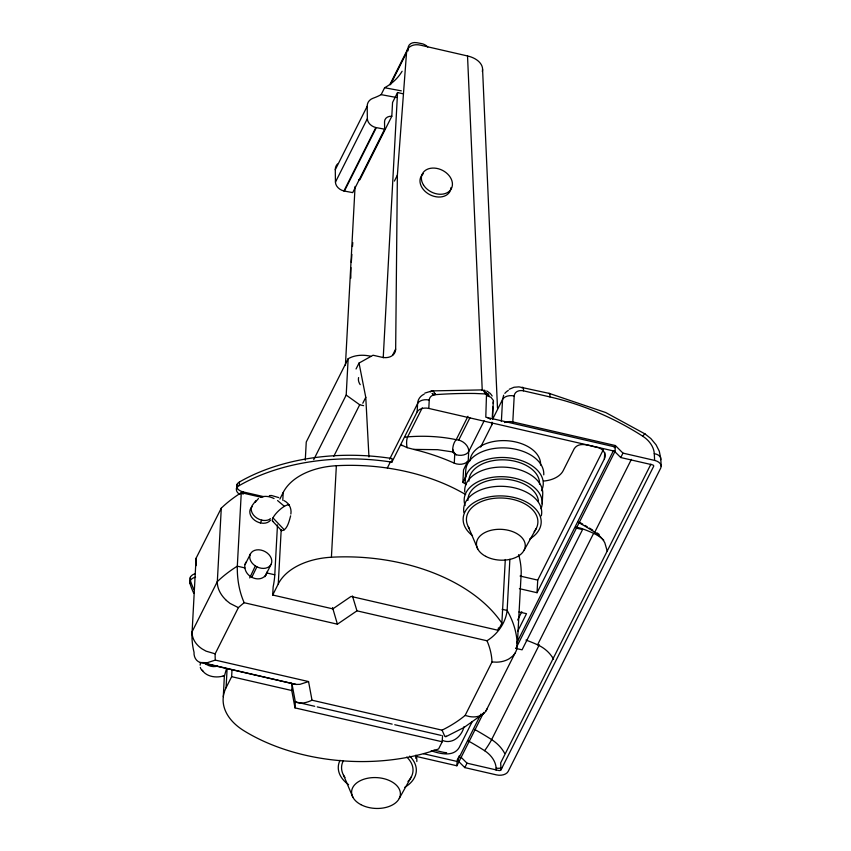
<?xml version="1.0" encoding="UTF-8"?>
<svg xmlns="http://www.w3.org/2000/svg" width="851" height="851" viewBox="0 0 851 851"><rect width="100%" height="100%" fill="white"/><g stroke="black" fill="none" stroke-linecap="round" stroke-linejoin="round"><path stroke-width="1.28" d="M350.793 278.203L350.899 267.586M392.683 355.016L395.662 349.091L397.374 175.168L406.533 52.709A13.956 10.435 26.7 0 1 420.405 45.146L467.529 55.964A21.424 13.52 3 0 1 482.336 71.463M223.302 696.746L224.387 675.609C217.579 678.194 206.825 677.3 202.251 670.237M193.73 593.221A172.083 108.598 3.1 0 1 189.996 583.552L190.433 577.052M261.959 497.441L241.28 492.676L239.216 493.995A162.775 102.726 3.1 0 0 221.292 508.132L196.081 558.256L192.113 631.75A162.775 102.726 3.1 0 0 194.028 652.238C193.688 656.61 195.921 661.291 200.389 662.503L296.084 684.438L299.978 684.342L308.551 681.566L312.009 700.213L442.052 730.158A138.596 87.462 3.1 0 0 465.125 715.436L492.016 661.961A138.596 87.462 3.1 0 0 486.995 640.771L356.963 610.837L337.411 624.187L244.184 602.721A138.596 87.462 3.1 0 0 238.386 607.635L215.154 653.823A138.596 87.462 3.1 0 0 215.324 660.099L207.346 662.684L200.389 662.503M215.154 653.823L206.038 651.143L201.985 648.845A24.105 18.594 14.9 0 1 192.092 631.75L217.324 581.616L221.292 508.132M237.046 484.368L236.461 489.219L236.855 487.963A9.297 5.872 3.1 0 1 239.269 485.57A172.083 108.598 3.1 0 1 391.875 462.146L392.066 458.551A172.083 108.598 3.1 0 0 239.471 481.964A9.297 5.872 3.1 0 0 237.046 484.368L236.461 489.219A9.297 5.872 3.1 0 0 239.876 494.388M442.531 735.732L442.212 741.774L438.605 748.944A161.85 102.141 3.1 0 1 244.088 730.849A65.112 41.093 3.1 0 1 226.079 687.736L227.111 668.599M239.269 485.57L239.471 481.964M241.28 492.676L237.312 566.17C237.078 578.616 239.088 591.307 244.184 602.721M226.079 687.736L231.642 676.673L232.015 669.79M243.014 494.325L243.141 491.921A9.297 5.872 3.1 0 1 236.621 486.166M505.303 559.501L501.867 623.155L498.26 630.325L351.048 596.434L332.847 608.869L272.703 595.019L273.139 586.988A24.179 4.989 -77 0 0 274.788 574.797L277.479 524.929M272.703 595.019L278.266 583.956L281.202 529.705L281.617 530.673C287.34 530.322 289.255 520.652 290.648 515.812M282.787 500.303L283.213 492.452A65.112 41.093 3.1 0 1 336.358 465.72A161.85 102.141 3.1 0 1 465.699 494.601M290.872 514.047C291.797 508.494 289.159 503.164 284 500.59M442.212 741.774L294.999 707.883L291.776 690.523L292.106 684.481A24.402 18.243 26.7 0 1 290.957 683.023M305.275 460.21L306.254 442.02L348.155 358.718A32.551 24.349 26.7 0 1 370.738 356.25M294.999 707.883L295.318 701.841L292.106 684.481M278.266 583.956A65.112 41.093 3.1 0 1 331.411 557.224L336.358 465.72M345.41 365.494L355.08 186.443M313.732 459.614L346.197 395.087L348.155 358.718M358.707 179.689A8.978 6.712 26.7 0 1 359.899 179.699L391.811 116.257L392.556 102.46L397.555 92.525L402.661 93.706M383.227 357.782L397.555 92.525M391.875 462.146L417.15 411.895L417.596 403.555A18.605 13.914 26.7 0 1 424.202 394.119M417.15 411.895A9.297 5.872 3.1 0 1 428.798 408.427L429.244 400.076A9.297 6.957 26.7 0 1 433.425 395.024L435.372 394.651A455.774 340.825 26.7 0 1 474.826 393.47L485.804 393.939A1.862 1.394 26.7 0 1 486.495 394.449L485.793 417.171L615.284 446.988L615.05 451.307L515.983 648.302M404.523 437.371A18.531 14.073 27 0 1 407.65 436.85C423.872 435.595 440.275 436.318 456.21 439.68A11.159 8.244 30.5 0 1 466.625 445.36A11.233 8.287 30.5 0 1 468.731 450.626L468.252 460.465L467.593 461.444A9.297 5.872 3.1 0 1 454.264 463.157L454.742 454.189L452.923 451.945L452.732 449.413A9.297 4.936 -77.7 0 1 456.21 439.68L467.976 416.288M466.337 484.336A169.285 106.832 3.1 0 0 462.859 482.453L463.54 469.848L467.593 461.444M465.242 479.89L465.752 470.284A39.072 24.658 3.1 0 1 506.377 447.977A39.072 24.658 3.1 0 1 543.757 474.858M415.501 756.252L456.891 765.783L457.125 761.454L480.996 713.989M480.634 447.115L491.889 424.734L492.027 422.192M492.303 417.118L492.846 406.959M492.516 419.118L493.346 400.417L491.016 397.353L486.953 395.587M501.367 421.511L502.558 399.47L503.664 395.215M498.26 630.325L498.388 627.91M458.051 760.858L464.806 767.602L496.473 774.889A9.318 5.883 3.1 0 0 508.164 771.432L660.77 467.986A9.318 5.883 3.1 0 0 654.632 460.423L622.975 453.126L615.369 445.541L512.802 421.926L514.206 395.992A9.297 6.957 26.7 0 1 523.461 390.832L549.895 396.917A223.239 166.934 26.7 0 1 642.75 436.212A23.254 17.392 26.7 0 1 654.281 453.647A9.297 5.68 -3 0 1 660.706 459.689M509.887 559.256L507.132 610.444C505.707 622.943 497.527 634.176 486.995 640.771M492.016 661.961L496.761 662.174A24.615 18.871 12.6 0 0 509.409 658.631L512.579 656.164A23.977 18.477 13.5 0 0 517.248 646.239L521.216 572.755A162.775 102.726 3.1 0 0 518.631 554.65M519.397 588.658L537.045 592.721L537.726 580.105L603.295 449.743M542.204 503.686L542.715 494.08A39.072 24.658 3.1 0 0 503.292 467.103A39.072 24.658 3.1 0 0 464.763 492.08M537.045 592.721L604.401 458.795L604.742 452.498M351.293 262.31L351.889 254.417M352.474 246.513L352.771 242.567M267.31 571.436A11.84 8.85 26.7 0 1 266.959 573C262.161 583.786 246.205 578.276 244.918 567.925L244.748 566.245A11.84 8.85 26.7 0 1 246.364 561.82M485.176 393.726L485.293 392.683A9.297 1.915 -77 0 0 483.719 390.705M200.102 665.142L200.559 662.567M265.523 575.638L265.895 574.138M226.323 669.248L224.462 675.928L223.207 675.928M264.927 576.723L265.108 576.074M604.401 458.795C607.082 453.753 602.348 448.19 597.274 447.392C590.403 446.179 579.382 440.967 574.265 448.647L563.181 470.688A25.477 16.084 3.1 0 1 543.651 481.06M485.804 393.939L486.315 392.417L485.538 393.822L484.538 392.577A9.297 3.255 -88.2 0 0 481.783 390.024M430.329 391.939A9.297 3.851 85.9 0 1 434.914 393.556L434.372 394.779L432.117 393.375L433.425 395.024M249.705 577.925L255.332 565.926A11.552 8.638 26.7 0 1 254.683 550.363A11.552 8.638 26.7 0 1 271.724 560.203A11.552 8.638 26.7 0 1 256.896 566.83L251.673 577.531M265.459 575.712L271.097 564.277M391.811 116.257A8.978 6.712 26.7 0 0 384.535 121.874L384.631 129.171L352.718 192.624L343.932 190.975A9.297 6.957 26.7 0 1 335.443 182.125L335.283 169.711L367.196 106.269A13.956 10.435 26.7 0 1 373.11 98.216A74.409 55.645 26.7 0 0 381.142 94.642L396.555 97.503M335.443 182.125L367.355 118.683L367.196 106.269M381.142 94.642L384.609 87.738A74.409 55.645 26.7 0 0 402.119 71.25M389.854 84.653L408.097 48.379A9.297 6.957 26.7 0 1 416.884 42.72L421.809 43.646A9.297 6.957 26.7 0 1 427.798 47.018M390.449 84.706L406.533 52.709M343.932 190.975L375.844 127.533A9.297 6.957 26.7 0 1 367.355 118.683M344.41 191.081L376.323 127.629L384.631 129.171M394.396 181.093L397.374 175.168M260.353 522.908L261.736 520.152M245.077 564.585L250.428 553.927M279.873 499.101L283.213 492.452M356.048 368.983L359.026 363.069L373.057 355.229L381.78 357.229A13.956 10.435 26.7 0 0 395.662 349.091M333.73 456.402L359.696 404.768L363.579 405.661M362.792 403.246L365.77 397.321L359.026 363.069M389.588 459.253L417.596 403.555A9.297 5.872 3.1 0 1 429.244 400.076M387.354 467.933L390.301 462.072M422.266 407.81L407.65 436.861A9.297 3.734 85.3 0 0 407.129 447.647L413.756 449.392A172.083 108.598 3.1 0 1 454.264 463.157M458.721 440.084L469.912 417.83M484.155 420.841L468.741 451.498A9.297 5.872 3.1 0 1 456.264 454.753L454.742 454.189M492.601 419.266L502.558 399.47A9.297 5.872 3.1 0 1 514.206 395.992M462.859 482.453L465.816 476.56M463.997 726.701C461.87 736.264 452.296 744.721 442.297 740.349M517.642 620.039L521.812 611.741M472.262 721.531L459.146 747.603C453.285 757.305 439.807 753.678 431.159 750.784M517.557 631.463L526.503 613.677L518.94 611.943M457.2 760.017L459.423 755.603M614.252 447.754L615.369 445.541M516.812 642.792L613.497 450.541M456.891 765.783L483.751 712.383M485.964 710.936L514.993 653.217M464.806 767.602L467.029 763.187L461.114 757.284M467.029 763.187L498.697 770.485A1.862 1.181 3.1 0 0 501.026 769.783L653.642 466.348A1.862 1.181 3.1 0 0 652.419 464.837L620.751 457.54L622.975 453.126M553.384 659.036A27.711 20.722 26.7 0 0 537.566 644.792L593.615 533.343A122.416 91.546 26.7 0 0 581.19 528.333L576.021 527.141M607.22 551.044L604.816 542.789A25.115 18.775 26.7 0 0 594.764 532.205L631.378 459.402M539.311 644.792L491.623 739.604A9.297 0.862 -57.3 0 1 484.591 750.688A23.254 17.392 26.7 0 1 496.122 768.123L496.239 770.378M650.919 464.146L500.665 762.89L501.026 769.783M524.152 550.108L536.268 528.46M399.289 798.376L411.405 776.729M255.162 502.303L258.47 498.537M270.278 518.557L269.841 519.227A11.552 8.638 26.7 0 1 255.194 516.812A11.552 8.638 26.7 0 1 252.96 504.483L255.853 500.686M442.052 730.158L444.839 736.402L446.381 736.221M488.314 395.981L489.07 395.417L486.953 395.364M487.027 708.926A23.977 16.967 38.6 0 1 483.751 713.468L463.955 727.509L445.658 736.796M483.751 713.478L480.858 715.372A24.615 17.456 39.5 0 1 469.39 716.542L465.125 715.436M509.228 389.269L514.036 387.248L518.982 386.865L549.065 393.364M486.495 394.449L488.091 393.694L486.666 394.662L488.697 394.524L486.804 394.896M424.851 393.088L432.01 390.896L482.294 389.907M312.009 700.213C306.903 702.596 300.69 704.458 295.318 701.841L314.689 706.298M413.756 449.392L437.648 449.69L453.157 452.009A1.851 1.245 46.9 0 1 453.838 452.402A1.787 1.202 46.9 0 1 454.391 453.019L456.264 454.753M269.331 495.601L271.543 495.516L278.766 497.59M384.609 87.738L401.31 90.844M428.798 408.427L615.05 451.307M576.148 528.077L582.552 529.556L522.067 649.824L515.653 648.356M243.141 491.921L263.65 496.644M520.078 576.042L537.726 580.105M502.143 609.295L507.132 610.444A162.775 102.726 3.1 0 1 517.248 646.239M244.918 567.925L237.312 566.17A162.775 102.726 3.1 0 0 217.324 581.616M266.959 573L274.788 574.797M215.324 660.099L308.551 681.566M231.642 676.673L291.776 690.523M317.274 706.894L392.173 724.137M394.758 724.733L441.243 735.434M433.861 750.093L443.286 752.263A10.074 6.361 3.1 0 0 446.615 752.656M423.49 753.699L457.125 761.454M203.676 662.972L296.084 684.438M407.129 447.647L400.81 444.701L402.14 445.647M549.352 393.439L605.742 412.554L644.952 433.893L650.845 438.552L656.089 444.85L659.27 451.179L660.674 457.912M238.386 607.635L230.036 603.412L226.334 600.434M486.793 390.96L490.314 393.481L492.197 395.981M255.332 565.926L256.896 566.83M346.197 395.087L359.696 404.768M277.586 500.558L284.383 506.324M288.361 504.409L289.191 505.111A11.552 3.33 -43.5 0 0 277.352 512.057A11.552 3.33 -43.5 0 0 273.458 521.493M614.837 451.647L620.751 457.54M272.958 517.887L284.298 529.833M272.448 521.014L281.617 530.673M468.295 526.726L477.73 548.927M343.432 774.995L352.867 797.196M434.914 393.556L435.372 394.651M356.963 610.837L352.442 595.966M337.411 624.187L332.539 607.55M452.732 449.413L453.838 452.402M552.927 657.323L553.533 659.046M654.281 453.647L654.632 460.423M365.77 397.321L368.962 456.998M660.802 458.795L661.184 466.274M482.581 69.41L497.495 408.065M467.529 55.964L482.24 390.215M451.041 187.497A16.275 12.169 26.7 0 1 430.074 194.815A16.275 12.169 26.7 0 1 423.362 173.625M406.789 757.082A35.763 22.573 3.1 0 1 407.969 781.463M345.006 777.516A35.763 22.573 3.1 0 1 343.187 761.028M409.639 756.113A39.072 24.658 3.1 0 1 404.778 787.292M348.58 784.654A39.072 24.658 3.1 0 1 340.049 760.305M415.905 755.114A39.072 24.658 3.1 0 1 416.82 761.56M416.596 755.773A39.072 24.658 3.1 0 1 415.586 758.241M335.283 169.711A13.956 10.435 26.7 0 1 337.496 163.998M360.218 384.663A11.51 8.606 26.7 0 1 358.611 377.578M408.097 48.379A74.409 55.645 26.7 0 1 408.065 50.837M469.295 528.418A35.763 22.573 3.1 0 1 503.175 498.058A35.763 22.573 3.1 0 1 534.183 531.684M469.997 460.838A35.348 22.307 3.1 0 1 506.834 440.712A35.348 22.307 3.1 0 1 540.555 465.103M472.486 535.673A39.072 24.658 3.1 0 1 476.081 501.399A39.072 24.658 3.1 0 1 530.556 504.59A39.072 24.658 3.1 0 1 529.641 539.023M463.912 512.6A39.072 24.658 3.1 0 1 503.271 486.346A39.072 24.658 3.1 0 1 541.3 515.844M465.752 485.07A39.072 24.658 3.1 0 1 506.866 457.647A39.072 24.658 3.1 0 1 541.491 490.761M468.922 481.219A35.348 22.307 3.1 0 1 504.877 459.88A35.348 22.307 3.1 0 1 539.523 484.315M465.114 505.558A39.072 24.658 3.1 0 1 503.803 476.741A39.072 24.658 3.1 0 1 541.013 508.749M467.89 500.431A35.348 22.307 3.1 0 1 501.984 479.039A35.348 22.307 3.1 0 1 538.449 501.196M504.845 393.375A18.605 13.914 26.7 0 1 508.302 390.471M525.982 640.08A122.416 91.546 26.7 0 1 537.566 644.792M501.856 767.889A9.297 5.68 -3 0 1 496.122 768.123M468.231 740.902A223.239 166.934 26.7 0 1 484.591 750.688M504.483 422.553A9.297 5.872 3.1 0 1 512.802 421.926M521.918 387.79A9.297 1.915 -77 0 1 523.461 390.832M548.725 393.502A9.297 1.915 -77 0 1 549.895 396.917M642.75 436.212A9.297 0.862 -57.3 0 1 645.037 434.265M504.643 753.316A32.551 24.349 26.7 0 0 491.623 739.604A232.536 173.891 26.7 0 0 474.581 729.413M579.371 522.216A232.536 173.891 26.7 0 1 582.744 524.131M584.977 525.418A232.536 173.891 26.7 0 1 587.201 526.737M589.403 528.067A232.536 173.891 26.7 0 1 592.69 530.088M593.615 533.343A27.711 20.722 26.7 0 1 603.721 540.14M597.062 532.896A32.551 24.349 26.7 0 1 599.2 534.46M577.978 522.163A225.1 168.328 26.7 0 1 594.764 532.205M202.761 670.865A31.093 13.478 -30.5 0 1 200.315 667.418M261.044 497.154A31.093 18.605 59.4 0 1 274.054 498.537M217.516 666.025A11.552 8.638 26.7 0 1 204.612 663.142M270.437 520.28A11.552 8.638 26.7 0 1 254.662 520.269A11.552 8.638 26.7 0 1 252.204 506.643M194.996 573.755A9.297 5.872 3.1 0 0 190.188 579.957A172.083 108.598 3.1 0 0 193.922 589.615M189.996 583.552A9.297 5.872 3.1 0 1 195.581 577.148M196.028 565.692A162.775 102.726 3.1 0 1 196.081 558.256M493.474 401.342A9.297 5.872 3.1 0 1 493.048 403.151M492.314 422.926A9.297 5.872 3.1 0 1 491.889 424.734M487.144 417.554A9.297 5.872 3.1 0 1 488.4 418.075M489.516 418.703A9.297 5.872 3.1 0 1 490.474 419.426M331.411 557.224A161.85 102.141 3.1 0 1 501.867 623.155M226.387 600.391A24.105 17.116 37.3 0 1 217.345 581.627M423.521 185.039A16.275 12.169 26.7 0 0 450.424 190.071A16.275 12.169 26.7 0 0 436.776 168.392A16.275 12.169 26.7 0 0 423.521 185.039M360.845 804.62A24.424 15.414 3.1 0 0 400.14 796.047A24.424 15.414 3.1 0 0 366.994 778.378A24.424 15.414 3.1 0 0 360.845 804.62M485.708 556.352A24.424 15.414 3.1 0 0 525.003 547.778A24.424 15.414 3.1 0 0 491.867 530.109A24.424 15.414 3.1 0 0 485.708 556.352"/></g></svg>
